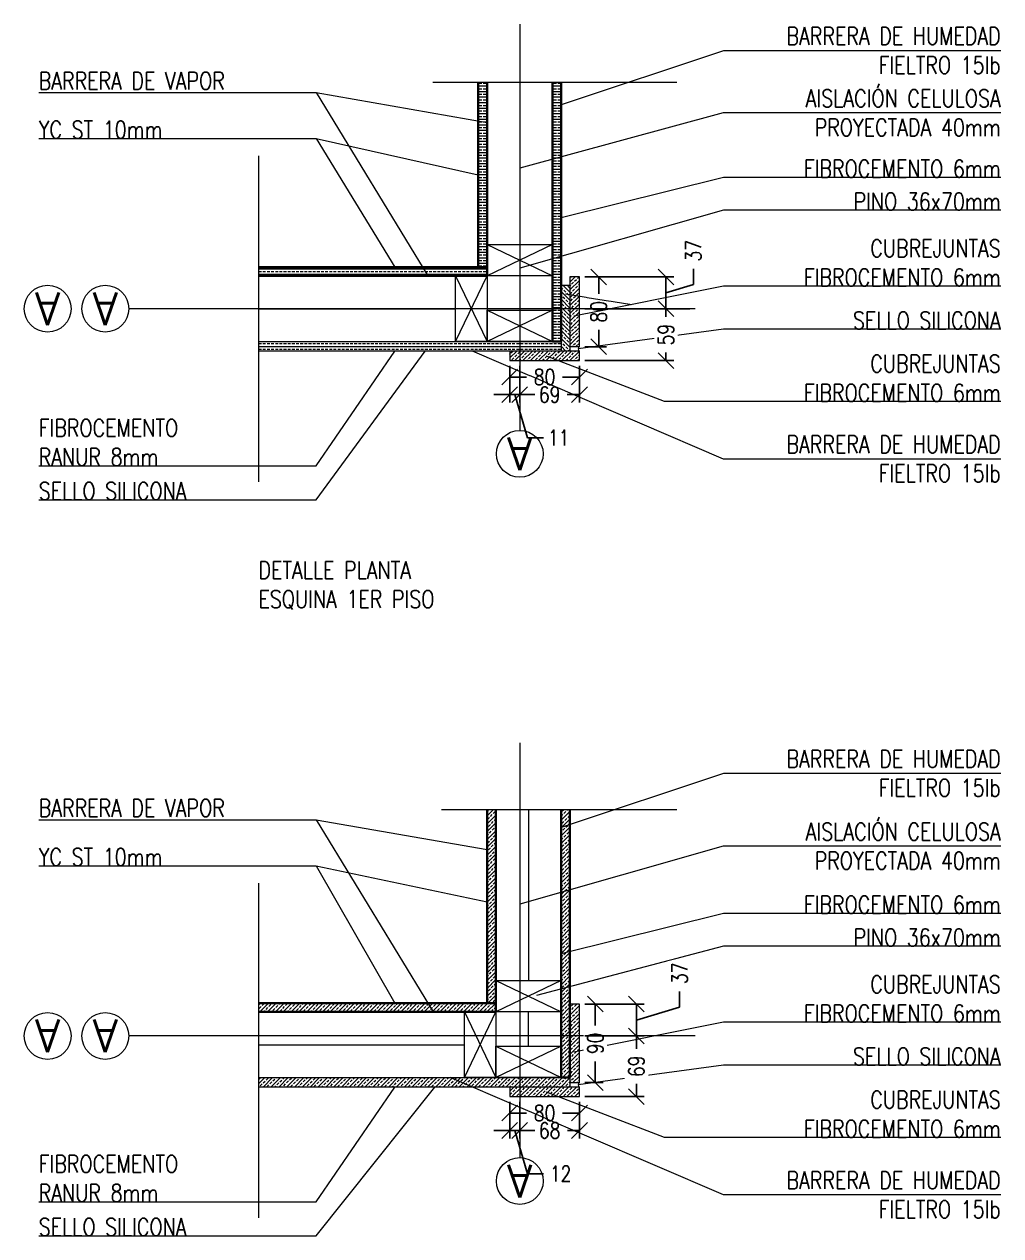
# Model space of a CAD drawing. Header units: metres. Extents: x -2 to 612, y -64 to 156.
# Drawn here: x 503.528 to 504.647, y 1.8 to 3.189 of the extents above; entities that cross this region are included whole.
import ezdxf
from ezdxf.enums import TextEntityAlignment as Align

# ---------------------------------------------------------------- set-up
doc = ezdxf.new("R2010")
doc.units = ezdxf.units.M
doc.header["$LTSCALE"] = 5
doc.header["$MEASUREMENT"] = 0
doc.layers.get('0').update_dxf_attribs({"color": 30})
doc.layers.get('DEFPOINTS').update_dxf_attribs({"color": 210})
doc.layers.add('_AUX', color=210, linetype='Continuous', lineweight=18, plot=False)
for name, color, linetype, lineweight in [('A-ANNO-DIMS', 3, 'Continuous', 18), ('A-ANNO-SYMB', 3, 'Continuous', 18), ('A-ANNO-TEXT', 3, 'Continuous', 18), ('A-DETL-MBND', 3, 'Continuous', 18), ('A-DETL-PATT', 8, 'Continuous', 18), ('A-SECT-MCUT', 7, 'Continuous', 35), ('A-WALL-PATT', 8, 'Continuous', 18), ('A-WALL-STUD', 3, 'Continuous', 18)]:
    doc.layers.add(name, color=color, linetype=linetype, lineweight=lineweight)
doc.styles.add('E-ROMANS', font='romans.shx', dxfattribs={"width": 0.8})
doc.dimstyles.new('E-0010_TICK_18', dxfattribs={"dimscale": 0.001, "dimtxt": 18, "dimasz": 18, "dimexe": 9, "dimexo": 6, "dimgap": 9, "dimtad": 0, "dimdec": 0, "dimlfac": 1000, "dimzin": 0, "dimdsep": 46, "dimtxsty": 'E-ROMANS', "dimblk": 'OBLIQUE', "dimcen": 9, "dimclrd": 256, "dimclre": 256, "dimclrt": 256, "dimadec": 0, "dimazin": 0, "dimtfac": 1, "dimtdec": 0, "dimtmove": 1, "dimatfit": 3, "dimldrblk": 'OPEN90', "dimfxl": 1, "dimtfill": 1, "dimtolj": 1, "dimtzin": 0, "dimarcsym": 0})
pattern_1 = [(45, (0, 0), (-0.00449012806, 0.00449012806), []), (45, (-0.002245, 0.002245), (-0.00449012806, 0.00449012806), [0.003175, -0.0015875])]
pattern_2 = [(45, (0, 0.057912), (-0.00449012806, 0.00449012806), []), (45, (-0.002245, 0.060157), (-0.00449012806, 0.00449012806), [0.003175, -0.0015875])]

# ---------------------------------------------------------------- blocks, each defined once
blk = doc.blocks.new('_Oblique')
at = {"color": 0, "linetype": 'ByBlock', "lineweight": -2}
blk.add_line((-0.5, -0.5), (0.5, 0.5), dxfattribs=at)
blk = doc.blocks.new('*D1346')
at = {"layer": 'A-ANNO-DIMS', "lineweight": -2, "transparency": 16777216}
for p, q in [((504.0839, 2.797), (504.0839, 2.7752)), ((504.1639, 2.797), (504.1639, 2.7752)), ((504.0839, 2.7842), (504.1033, 2.7842)), ((504.1639, 2.7842), (504.1446, 2.7842))]:
    blk.add_line(p, q, dxfattribs=at)
at = {"layer": 'DEFPOINTS', "color": 0, "transparency": 16777216}
for p in [(504.0839, 2.803), (504.1639, 2.803), (504.1639, 2.7842)]:
    blk.add_point(p, dxfattribs=at)
at = {"layer": 'A-ANNO-DIMS', "lineweight": -2, "transparency": 16777216, "xscale": 0.018, "yscale": 0.018, "zscale": 0.018, "rotation": 180}
blk.add_blockref('_Oblique', (504.0839, 2.7842), dxfattribs=at)
at = {"layer": 'A-ANNO-DIMS', "lineweight": -2, "transparency": 16777216, "xscale": 0.018, "yscale": 0.018, "zscale": 0.018}
blk.add_blockref('_Oblique', (504.1639, 2.7842), dxfattribs=at)
at = {"layer": 'A-ANNO-DIMS', "transparency": 16777216, "insert": (504.1239, 2.7842), "char_height": 0.018, "attachment_point": 5, "style": 'E-ROMANS', "bg_fill": 3, "box_fill_scale": 1.25, "bg_fill_color": 256, "bg_fill_true_color": 13158600, "bg_fill_transparency": 0}
blk.add_mtext('\\A1;80', dxfattribs=at)
blk = doc.blocks.new('_Open90')
at = {"color": 0, "linetype": 'ByBlock', "lineweight": -2}
for p, q in [((0, 0), (-1, 0)), ((-0.5, 0.5), (0, 0)), ((0, 0), (-0.5, -0.5))]:
    blk.add_line(p, q, dxfattribs=at)
blk = doc.blocks.new('*D1347')
at = {"layer": 'A-ANNO-DIMS', "lineweight": -2, "transparency": 16777216}
for p, q in [((504.1699, 2.899), (504.1949, 2.899)), ((504.1859, 2.899), (504.1859, 2.8797)), ((504.1859, 2.819), (504.1859, 2.8384)), ((504.1699, 2.819), (504.1949, 2.819))]:
    blk.add_line(p, q, dxfattribs=at)
at = {"layer": 'DEFPOINTS', "color": 0, "transparency": 16777216}
for p in [(504.1639, 2.899), (504.1859, 2.899), (504.1639, 2.819)]:
    blk.add_point(p, dxfattribs=at)
at = {"layer": 'A-ANNO-DIMS', "lineweight": -2, "transparency": 16777216, "xscale": 0.018, "yscale": 0.018, "zscale": 0.018}
for p, rotation in [((504.1859, 2.899), 90), ((504.1859, 2.819), 270)]:
    blk.add_blockref('_Oblique', p, dxfattribs=dict(at, rotation=rotation))
at = {"layer": 'A-ANNO-DIMS', "transparency": 16777216, "insert": (504.1859, 2.859), "char_height": 0.018, "attachment_point": 5, "rotation": 90, "style": 'E-ROMANS', "bg_fill": 3, "box_fill_scale": 1.25, "bg_fill_color": 256, "bg_fill_true_color": 13158600, "bg_fill_transparency": 0}
blk.add_mtext('\\A1;80', dxfattribs=at)
blk = doc.blocks.new('*D765')
at = {"layer": 'A-ANNO-DIMS', "lineweight": -2, "transparency": 16777216}
for p, q in [((504.2945, 2.8902), (504.2945, 2.9082)), ((504.1699, 2.899), (504.272, 2.899)), ((504.263, 2.8625), (504.263, 2.899)), ((504.263, 2.8808), (504.2945, 2.8902)), ((504.2904, 2.8625), (504.254, 2.8625))]:
    blk.add_line(p, q, dxfattribs=at)
at = {"layer": 'DEFPOINTS', "color": 0, "transparency": 16777216}
for p in [(504.1639, 2.899), (504.263, 2.899), (504.2964, 2.8625)]:
    blk.add_point(p, dxfattribs=at)
at = {"layer": 'A-ANNO-DIMS', "lineweight": -2, "transparency": 16777216, "xscale": 0.018, "yscale": 0.018, "zscale": 0.018}
for p, rotation in [((504.263, 2.899), 90), ((504.263, 2.8625), 270)]:
    blk.add_blockref('_Oblique', p, dxfattribs=dict(at, rotation=rotation))
at = {"layer": 'A-ANNO-DIMS', "transparency": 16777216, "insert": (504.2945, 2.9289), "char_height": 0.018, "attachment_point": 5, "rotation": 90, "style": 'E-ROMANS', "bg_fill": 3, "box_fill_scale": 1.25, "bg_fill_color": 256, "bg_fill_true_color": 13158600, "bg_fill_transparency": 0}
blk.add_mtext('\\A1;37', dxfattribs=at)
blk = doc.blocks.new('*D766')
at = {"layer": 'A-ANNO-DIMS', "lineweight": -2, "transparency": 16777216}
for p, q in [((504.1699, 2.8625), (504.272, 2.8625)), ((504.263, 2.8625), (504.263, 2.8531)), ((504.263, 2.803), (504.263, 2.8125)), ((504.1699, 2.803), (504.272, 2.803))]:
    blk.add_line(p, q, dxfattribs=at)
at = {"layer": 'DEFPOINTS', "color": 0, "transparency": 16777216}
for p in [(504.1639, 2.8625), (504.1639, 2.803), (504.263, 2.803)]:
    blk.add_point(p, dxfattribs=at)
at = {"layer": 'A-ANNO-DIMS', "lineweight": -2, "transparency": 16777216, "xscale": 0.018, "yscale": 0.018, "zscale": 0.018}
for p, rotation in [((504.263, 2.8625), 90), ((504.263, 2.803), 270)]:
    blk.add_blockref('_Oblique', p, dxfattribs=dict(at, rotation=rotation))
at = {"layer": 'A-ANNO-DIMS', "transparency": 16777216, "insert": (504.263, 2.8328), "char_height": 0.018, "attachment_point": 5, "rotation": 90, "style": 'E-ROMANS', "bg_fill": 3, "box_fill_scale": 1.25, "bg_fill_color": 256, "bg_fill_true_color": 13158600, "bg_fill_transparency": 0}
blk.add_mtext('\\A1;59', dxfattribs=at)
blk = doc.blocks.new('*D1348')
at = {"layer": 'A-ANNO-DIMS', "lineweight": -2, "transparency": 16777216}
for p, q in [((504.2787, 2.0622), (504.2787, 2.0802)), ((504.1699, 2.0656), (504.2382, 2.0656)), ((504.2292, 2.0291), (504.2292, 2.0656)), ((504.2292, 2.0473), (504.2787, 2.0622)), ((504.1699, 2.0291), (504.2382, 2.0291))]:
    blk.add_line(p, q, dxfattribs=at)
at = {"layer": 'DEFPOINTS', "color": 0, "transparency": 16777216}
for p in [(504.1639, 2.0656), (504.2292, 2.0656), (504.1639, 2.0291)]:
    blk.add_point(p, dxfattribs=at)
at = {"layer": 'A-ANNO-DIMS', "lineweight": -2, "transparency": 16777216, "xscale": 0.018, "yscale": 0.018, "zscale": 0.018}
for p, rotation in [((504.2292, 2.0656), 90), ((504.2292, 2.0291), 270)]:
    blk.add_blockref('_Oblique', p, dxfattribs=dict(at, rotation=rotation))
at = {"layer": 'A-ANNO-DIMS', "transparency": 16777216, "insert": (504.2787, 2.1008), "char_height": 0.018, "attachment_point": 5, "rotation": 90, "style": 'E-ROMANS', "bg_fill": 3, "box_fill_scale": 1.25, "bg_fill_color": 256, "bg_fill_true_color": 13158600, "bg_fill_transparency": 0}
blk.add_mtext('\\A1;37', dxfattribs=at)
blk = doc.blocks.new('*D1349')
at = {"layer": 'A-ANNO-DIMS', "lineweight": -2, "transparency": 16777216}
for p, q in [((504.1699, 2.0656), (504.191, 2.0656)), ((504.182, 2.0656), (504.182, 2.0412)), ((504.182, 1.9756), (504.182, 1.9999)), ((504.1699, 1.9756), (504.191, 1.9756))]:
    blk.add_line(p, q, dxfattribs=at)
at = {"layer": 'DEFPOINTS', "color": 0, "transparency": 16777216}
for p in [(504.1639, 2.0656), (504.1639, 1.9756), (504.182, 1.9756)]:
    blk.add_point(p, dxfattribs=at)
at = {"layer": 'A-ANNO-DIMS', "lineweight": -2, "transparency": 16777216, "xscale": 0.018, "yscale": 0.018, "zscale": 0.018}
for p, rotation in [((504.182, 2.0656), 90), ((504.182, 1.9756), 270)]:
    blk.add_blockref('_Oblique', p, dxfattribs=dict(at, rotation=rotation))
at = {"layer": 'A-ANNO-DIMS', "transparency": 16777216, "insert": (504.182, 2.0206), "char_height": 0.018, "attachment_point": 5, "rotation": 90, "style": 'E-ROMANS', "bg_fill": 3, "box_fill_scale": 1.25, "bg_fill_color": 256, "bg_fill_true_color": 13158600, "bg_fill_transparency": 0}
blk.add_mtext('\\A1;90', dxfattribs=at)
blk = doc.blocks.new('*D1350')
at = {"layer": 'A-ANNO-DIMS', "lineweight": -2, "transparency": 16777216}
for p, q in [((504.1699, 2.0291), (504.2382, 2.0291)), ((504.2292, 2.0291), (504.2292, 2.0143)), ((504.2292, 1.9596), (504.2292, 1.9743)), ((504.1699, 1.9596), (504.2382, 1.9596))]:
    blk.add_line(p, q, dxfattribs=at)
at = {"layer": 'DEFPOINTS', "color": 0, "transparency": 16777216}
for p in [(504.1639, 2.0291), (504.1639, 1.9596), (504.2292, 1.9596)]:
    blk.add_point(p, dxfattribs=at)
at = {"layer": 'A-ANNO-DIMS', "lineweight": -2, "transparency": 16777216, "xscale": 0.018, "yscale": 0.018, "zscale": 0.018}
for p, rotation in [((504.2292, 2.0291), 90), ((504.2292, 1.9596), 270)]:
    blk.add_blockref('_Oblique', p, dxfattribs=dict(at, rotation=rotation))
at = {"layer": 'A-ANNO-DIMS', "transparency": 16777216, "insert": (504.2292, 1.9943), "char_height": 0.018, "attachment_point": 5, "rotation": 90, "style": 'E-ROMANS', "bg_fill": 3, "box_fill_scale": 1.25, "bg_fill_color": 256, "bg_fill_true_color": 13158600, "bg_fill_transparency": 0}
blk.add_mtext('\\A1;69', dxfattribs=at)
blk = doc.blocks.new('*D1351')
at = {"layer": 'A-ANNO-DIMS', "lineweight": -2, "transparency": 16777216}
for p, q in [((504.0839, 1.9536), (504.0839, 1.9317)), ((504.1639, 1.9536), (504.1639, 1.9317)), ((504.0839, 1.9407), (504.1033, 1.9407)), ((504.1639, 1.9407), (504.1446, 1.9407))]:
    blk.add_line(p, q, dxfattribs=at)
at = {"layer": 'DEFPOINTS', "color": 0, "transparency": 16777216}
for p in [(504.0839, 1.9596), (504.1639, 1.9596), (504.1639, 1.9407)]:
    blk.add_point(p, dxfattribs=at)
at = {"layer": 'A-ANNO-DIMS', "lineweight": -2, "transparency": 16777216, "xscale": 0.018, "yscale": 0.018, "zscale": 0.018, "rotation": 180}
blk.add_blockref('_Oblique', (504.0839, 1.9407), dxfattribs=at)
at = {"layer": 'A-ANNO-DIMS', "lineweight": -2, "transparency": 16777216, "xscale": 0.018, "yscale": 0.018, "zscale": 0.018}
blk.add_blockref('_Oblique', (504.1639, 1.9407), dxfattribs=at)
at = {"layer": 'A-ANNO-DIMS', "transparency": 16777216, "insert": (504.1239, 1.9407), "char_height": 0.018, "attachment_point": 5, "style": 'E-ROMANS', "bg_fill": 3, "box_fill_scale": 1.25, "bg_fill_color": 256, "bg_fill_true_color": 13158600, "bg_fill_transparency": 0}
blk.add_mtext('\\A1;80', dxfattribs=at)
blk = doc.blocks.new('*D767')
at = {"layer": 'A-ANNO-DIMS', "lineweight": -2, "transparency": 16777216}
for p, q in [((504.0839, 1.9536), (504.0839, 1.9117)), ((504.0954, 1.9536), (504.0954, 1.9117)), ((504.0839, 1.9207), (504.0659, 1.9207)), ((504.0839, 1.9207), (504.0954, 1.9207)), ((504.0839, 1.9207), (504.0954, 1.9207)), ((504.0897, 1.9207), (504.1045, 1.8712)), ((504.0954, 1.9207), (504.1134, 1.9207)), ((504.1045, 1.8712), (504.1225, 1.8712))]:
    blk.add_line(p, q, dxfattribs=at)
at = {"layer": 'DEFPOINTS', "color": 0, "transparency": 16777216}
for p in [(504.0839, 1.9596), (504.0954, 1.9596), (504.0954, 1.9207)]:
    blk.add_point(p, dxfattribs=at)
at = {"layer": 'A-ANNO-DIMS', "lineweight": -2, "transparency": 16777216, "xscale": 0.018, "yscale": 0.018, "zscale": 0.018}
blk.add_blockref('_Oblique', (504.0839, 1.9207), dxfattribs=at)
at = {"layer": 'A-ANNO-DIMS', "lineweight": -2, "transparency": 16777216, "xscale": 0.018, "yscale": 0.018, "zscale": 0.018, "rotation": 180}
blk.add_blockref('_Oblique', (504.0954, 1.9207), dxfattribs=at)
at = {"layer": 'A-ANNO-DIMS', "transparency": 16777216, "insert": (504.1422, 1.8712), "char_height": 0.018, "attachment_point": 5, "style": 'E-ROMANS', "bg_fill": 3, "box_fill_scale": 1.25, "bg_fill_color": 256, "bg_fill_true_color": 13158600, "bg_fill_transparency": 0}
blk.add_mtext('\\A1;12', dxfattribs=at)
blk = doc.blocks.new('*D768')
at = {"layer": 'A-ANNO-DIMS', "lineweight": -2, "transparency": 16777216}
for p, q in [((504.0954, 1.9536), (504.0954, 1.9117)), ((504.1639, 1.9536), (504.1639, 1.9117)), ((504.0954, 1.9207), (504.1094, 1.9207)), ((504.1639, 1.9207), (504.15, 1.9207))]:
    blk.add_line(p, q, dxfattribs=at)
at = {"layer": 'DEFPOINTS', "color": 0, "transparency": 16777216}
for p in [(504.0954, 1.9596), (504.1639, 1.9596), (504.1639, 1.9207)]:
    blk.add_point(p, dxfattribs=at)
at = {"layer": 'A-ANNO-DIMS', "lineweight": -2, "transparency": 16777216, "xscale": 0.018, "yscale": 0.018, "zscale": 0.018, "rotation": 180}
blk.add_blockref('_Oblique', (504.0954, 1.9207), dxfattribs=at)
at = {"layer": 'A-ANNO-DIMS', "lineweight": -2, "transparency": 16777216, "xscale": 0.018, "yscale": 0.018, "zscale": 0.018}
blk.add_blockref('_Oblique', (504.1639, 1.9207), dxfattribs=at)
at = {"layer": 'A-ANNO-DIMS', "transparency": 16777216, "insert": (504.1297, 1.9207), "char_height": 0.018, "attachment_point": 5, "style": 'E-ROMANS', "bg_fill": 3, "box_fill_scale": 1.25, "bg_fill_color": 256, "bg_fill_true_color": 13158600, "bg_fill_transparency": 0}
blk.add_mtext('\\A1;68', dxfattribs=at)
blk = doc.blocks.new('*D769')
at = {"layer": 'A-ANNO-DIMS', "lineweight": -2, "transparency": 16777216}
for p, q in [((504.0839, 2.797), (504.0839, 2.7551)), ((504.0954, 2.797), (504.0954, 2.7551)), ((504.0839, 2.7641), (504.0659, 2.7641)), ((504.0839, 2.7641), (504.0954, 2.7641)), ((504.0839, 2.7641), (504.0954, 2.7641)), ((504.0897, 2.7641), (504.1045, 2.7146)), ((504.0954, 2.7641), (504.1134, 2.7641)), ((504.1045, 2.7146), (504.1225, 2.7146))]:
    blk.add_line(p, q, dxfattribs=at)
at = {"layer": 'DEFPOINTS', "color": 0, "transparency": 16777216}
for p in [(504.0839, 2.803), (504.0954, 2.803), (504.0954, 2.7641)]:
    blk.add_point(p, dxfattribs=at)
at = {"layer": 'A-ANNO-DIMS', "lineweight": -2, "transparency": 16777216, "xscale": 0.018, "yscale": 0.018, "zscale": 0.018}
blk.add_blockref('_Oblique', (504.0839, 2.7641), dxfattribs=at)
at = {"layer": 'A-ANNO-DIMS', "lineweight": -2, "transparency": 16777216, "xscale": 0.018, "yscale": 0.018, "zscale": 0.018, "rotation": 180}
blk.add_blockref('_Oblique', (504.0954, 2.7641), dxfattribs=at)
at = {"layer": 'A-ANNO-DIMS', "transparency": 16777216, "insert": (504.1401, 2.7146), "char_height": 0.018, "attachment_point": 5, "style": 'E-ROMANS', "bg_fill": 3, "box_fill_scale": 1.25, "bg_fill_color": 256, "bg_fill_true_color": 13158600, "bg_fill_transparency": 0}
blk.add_mtext('\\A1;11', dxfattribs=at)
blk = doc.blocks.new('*D770')
at = {"layer": 'A-ANNO-DIMS', "lineweight": -2, "transparency": 16777216}
for p, q in [((504.0954, 2.797), (504.0954, 2.7551)), ((504.1639, 2.797), (504.1639, 2.7551)), ((504.0954, 2.7641), (504.1097, 2.7641)), ((504.1639, 2.7641), (504.1497, 2.7641))]:
    blk.add_line(p, q, dxfattribs=at)
at = {"layer": 'DEFPOINTS', "color": 0, "transparency": 16777216}
for p in [(504.0954, 2.803), (504.1639, 2.803), (504.1639, 2.7641)]:
    blk.add_point(p, dxfattribs=at)
at = {"layer": 'A-ANNO-DIMS', "lineweight": -2, "transparency": 16777216, "xscale": 0.018, "yscale": 0.018, "zscale": 0.018, "rotation": 180}
blk.add_blockref('_Oblique', (504.0954, 2.7641), dxfattribs=at)
at = {"layer": 'A-ANNO-DIMS', "lineweight": -2, "transparency": 16777216, "xscale": 0.018, "yscale": 0.018, "zscale": 0.018}
blk.add_blockref('_Oblique', (504.1639, 2.7641), dxfattribs=at)
at = {"layer": 'A-ANNO-DIMS', "transparency": 16777216, "insert": (504.1297, 2.7641), "char_height": 0.018, "attachment_point": 5, "style": 'E-ROMANS', "bg_fill": 3, "box_fill_scale": 1.25, "bg_fill_color": 256, "bg_fill_true_color": 13158600, "bg_fill_transparency": 0}
blk.add_mtext('\\A1;69', dxfattribs=at)

msp = doc.modelspace()

# ---------------------------------------------------------------- hatches: boundary and pattern name
at = {"layer": 'A-DETL-PATT'}
h = msp.add_hatch(dxfattribs=at)
h.set_pattern_fill('BRASS', color=256, scale=0.001, style=0)
h.set_pattern_definition([(360, (0, 0), (1e-17, 0.00635), []), (360, (0, 0.003175), (1e-17, 0.00635), [0.003175, -0.0015875])])
h.paths.add_polyline_path([(504.14295, 3.12211), (504.13295, 3.12211), (504.13295, 2.86253), (504.14295, 2.86253), (504.14295, 2.91403)])
h.paths.add_polyline_path([(504.14295, 2.86253), (504.13295, 2.86253), (504.13295, 2.82503), (504.14295, 2.82503)])
h.paths.add_polyline_path([(504.05795, 3.12211), (504.04795, 3.12211), (504.04795, 2.91004), (504.05795, 2.91004)])
h.paths.add_polyline_path([(504.05795, 2.91004), (503.79604, 2.91004), (503.79604, 2.90004), (504.00795, 2.90004), (504.00795, 2.90004), (504.05795, 2.90004)])
h.paths.add_polyline_path([(504.09545, 2.82503), (504.05795, 2.82503), (503.79604, 2.82503), (503.79604, 2.81403), (504.09545, 2.81403)])
h.paths.add_polyline_path([(504.14295, 2.82503), (504.09545, 2.82503), (504.09545, 2.81403), (504.14295, 2.81403)])
h = msp.add_hatch(dxfattribs=at)
h.set_pattern_fill('BRASS', color=256, scale=0.001, angle=135, style=0)
h.set_pattern_definition([(135, (0, 0), (-0.00449012806, -0.00449012806), []), (135, (-0.002245, -0.002245), (-0.00449012806, -0.00449012806), [0.003175, -0.0015875])])
h.paths.add_polyline_path([(504.15295, 2.88903), (504.14295, 2.88903), (504.14295, 2.86253), (504.15295, 2.86253)])
h.paths.add_polyline_path([(504.15295, 2.86253), (504.14295, 2.86253), (504.14295, 2.82503), (504.14295, 2.81403), (504.15295, 2.81403), (504.15295, 2.81903)])
h = msp.add_hatch(dxfattribs=at)
h.set_pattern_fill('BRASS', color=256, scale=0.001, angle=45, style=0)
h.set_pattern_definition(pattern_1)
h.paths.add_polyline_path([(504.16395, 2.89903), (504.15295, 2.89903), (504.15295, 2.86753), (504.16395, 2.86753)])
h.paths.add_polyline_path([(504.16395, 2.86753), (504.15295, 2.86753), (504.15295, 2.81903), (504.16395, 2.81903)])
h = msp.add_hatch(dxfattribs=at)
h.set_pattern_fill('BRASS', color=256, scale=0.001, angle=45, style=0)
h.set_pattern_definition(pattern_1)
h.paths.add_polyline_path([(504.16395, 2.81403), (504.15295, 2.81403), (504.09545, 2.81403), (504.09545, 2.80303), (504.16395, 2.80303)])
h.paths.add_polyline_path([(504.09545, 2.81403), (504.08395, 2.81403), (504.08395, 2.80303), (504.09545, 2.80303)])
h = msp.add_hatch(dxfattribs=at)
h.set_pattern_fill('BRASS', color=256, scale=0.001, angle=45, style=0)
h.set_pattern_definition(pattern_2)
h.paths.add_polyline_path([(504.06795, 2.28864), (504.05795, 2.28864), (504.05795, 2.06657), (504.06795, 2.06657)])
h.paths.add_polyline_path([(504.06795, 2.06657), (503.79604, 2.06657), (503.79604, 2.05657), (504.01795, 2.05657), (504.01795, 2.05657), (504.06795, 2.05657)])
h = msp.add_hatch(dxfattribs=at)
h.set_pattern_fill('BRASS', color=256, scale=0.001, angle=45, style=0)
h.set_pattern_definition(pattern_2)
h.paths.add_polyline_path([(504.15295, 2.28864), (504.14295, 2.28864), (504.14295, 2.02906), (504.15295, 2.02906), (504.15295, 2.06556)])
h.paths.add_polyline_path([(504.15295, 2.02906), (504.14295, 2.02906), (504.14295, 1.98156), (504.15295, 1.98156)])
h = msp.add_hatch(dxfattribs=at)
h.set_pattern_fill('BRASS', color=256, scale=0.001, angle=45, style=0)
h.set_pattern_definition(pattern_2)
h.paths.add_polyline_path([(504.16395, 2.02906), (504.15295, 2.02906), (504.15295, 1.97556), (504.16395, 1.97556)])
h.paths.add_polyline_path([(504.16395, 2.06556), (504.15295, 2.06556), (504.15295, 2.02906), (504.16395, 2.02906)])
h = msp.add_hatch(dxfattribs=at)
h.set_pattern_fill('BRASS', color=256, scale=0.001, angle=45, style=0)
h.set_pattern_definition(pattern_2)
h.paths.add_polyline_path([(504.15295, 1.98156), (504.09545, 1.98156), (504.09545, 1.97056), (504.15295, 1.97056)])
h.paths.add_polyline_path([(504.09545, 1.98156), (504.06795, 1.98156), (503.79604, 1.98156), (503.79604, 1.97056), (504.09545, 1.97056)])
h = msp.add_hatch(dxfattribs=at)
h.set_pattern_fill('BRASS', color=256, scale=0.001, angle=45, style=0)
h.set_pattern_definition(pattern_2)
h.paths.add_polyline_path([(504.16395, 1.97056), (504.09545, 1.97056), (504.09545, 1.95956), (504.16395, 1.95956)])
h.paths.add_polyline_path([(504.09545, 1.97056), (504.08395, 1.97056), (504.08395, 1.95956), (504.09545, 1.95956)])

# ---------------------------------------------------------------- linework, layer by layer
at = {"layer": '_AUX'}
for points in [[(503.99574, 3.12211), (504.27533, 3.12211)], [(503.79604, 3.03758), (503.79604, 2.66422)], [(504.00574, 2.28864), (504.27533, 2.28864)], [(503.79604, 2.20411), (503.79604, 1.82075)]]:
    msp.add_lwpolyline(points, dxfattribs=at)
at = {"layer": 'A-ANNO-SYMB', "ltscale": 10}
for p, q in [((504.09545, 3.18855), (504.09545, 2.72306)), ((504.29643, 2.86253), (503.64725, 2.86253)), ((504.09545, 2.36484), (504.09545, 1.88959)), ((504.29643, 2.02906), (503.64725, 2.02906))]:
    msp.add_line(p, q, dxfattribs=at)
at = {"layer": 'A-ANNO-SYMB'}
for centre in [(503.55439, 2.86253), (503.62044, 2.86253), (503.55439, 2.02906), (503.62044, 2.02906)]:
    msp.add_circle(centre, 0.02682, dxfattribs=at)
at = {"layer": 'A-ANNO-TEXT'}
for p, q in [((504.32876, 3.15818), (504.14295, 3.09628)), ((503.86214, 3.11021), (503.99022, 2.90004)), ((504.3286, 3.08696), (504.09545, 3.02357)), ((503.86214, 3.05767), (504.04795, 3.01607)), ((504.32876, 2.97536), (504.09545, 2.90899)), ((504.32876, 2.32985), (504.14295, 2.26795)), ((503.86214, 2.27674), (503.99631, 2.05657)), ((504.3286, 2.24658), (504.09545, 2.1801)), ((503.86214, 2.2242), (504.05795, 2.1826))]:
    msp.add_line(p, q, dxfattribs=at)
for points in [[(504.64668, 3.15818), (504.32876, 3.15818)], [(503.54421, 3.11021), (503.86214, 3.11021), (504.05795, 3.07608)], [(504.64668, 3.08696), (504.3286, 3.08696)], [(503.54421, 3.05767), (503.86214, 3.05767), (503.9521, 2.91004)], [(504.64668, 3.01298), (504.32876, 3.01298), (504.14295, 2.96682)], [(504.64668, 2.97536), (504.32876, 2.97536)], [(503.54421, 2.68257), (503.86214, 2.68257), (503.9521, 2.81403)], [(503.54421, 2.64355), (503.86214, 2.64355), (503.98691, 2.81403)], [(504.64668, 2.69028), (504.32876, 2.69028)], [(504.64668, 2.32985), (504.32876, 2.32985)], [(503.54421, 2.27674), (503.86214, 2.27674), (504.05795, 2.24261)], [(504.64668, 2.24658), (504.3286, 2.24658)], [(503.54421, 2.2242), (503.86214, 2.2242), (503.9521, 2.06657)], [(504.64668, 2.16951), (504.32876, 2.16951), (504.14295, 2.12335)], [(504.64668, 2.13189), (504.32876, 2.13189)], [(504.64668, 2.04491), (504.32876, 2.04491), (504.15731, 2.01056)], [(504.64668, 1.99562), (504.32876, 1.99562), (504.16236, 1.97306)], [(503.54421, 1.8391), (503.86214, 1.8391), (503.9521, 1.97056)], [(503.54421, 1.80008), (503.86214, 1.80008), (503.99826, 1.97056)], [(504.64668, 1.91271), (504.2615, 1.91271), (504.12624, 1.96471)], [(504.64668, 1.84681), (504.32876, 1.84681)]]:
    msp.add_lwpolyline(points, dxfattribs=at)
at = {"layer": 'A-DETL-MBND'}
for p, q in [((504.15295, 2.88903), (504.14295, 2.88903)), ((504.15295, 2.81903), (504.15295, 2.81403))]:
    msp.add_line(p, q, dxfattribs=at)
for points in [[(504.16395, 2.89903), (504.15295, 2.89903), (504.15295, 2.81903), (504.16395, 2.81903)], [(504.16395, 2.80303), (504.16395, 2.81403), (504.08395, 2.81403), (504.08395, 2.80303)], [(504.16395, 2.06556), (504.15295, 2.06556), (504.15295, 1.97556), (504.16395, 1.97556)], [(504.16395, 1.95956), (504.16395, 1.97056), (504.08395, 1.97056), (504.08395, 1.95956)]]:
    msp.add_lwpolyline(points, close=True, dxfattribs=at)
for points in [[(503.79604, 2.82503), (504.14295, 2.82503), (504.14295, 2.81403), (503.79604, 2.81403)], [(503.79604, 1.98156), (504.15295, 1.98156), (504.15295, 1.97056), (503.79604, 1.97056)]]:
    msp.add_lwpolyline(points, dxfattribs=at)
msp.add_arc((504.16512, 1.97306), 0.00276, 115.01833, 244.98167, dxfattribs=at)
at = {"layer": 'A-SECT-MCUT'}
for points in [[(504.05795, 3.12211), (504.05795, 2.91004), (504.04795, 2.91004), (504.04795, 3.12211)], [(504.14295, 3.12211), (504.14295, 2.82503), (504.13295, 2.82503), (504.13295, 3.12211)], [(503.79604, 2.91004), (504.05795, 2.91004), (504.05795, 2.90004), (503.79604, 2.90004)], [(504.06795, 2.28864), (504.06795, 2.06657), (504.05795, 2.06657), (504.05795, 2.28864)], [(504.15295, 2.28864), (504.15295, 1.98156), (504.14295, 1.98156), (504.14295, 2.28864)], [(503.79604, 2.06657), (504.06795, 2.06657), (504.06795, 2.05657), (503.79604, 2.05657)]]:
    msp.add_lwpolyline(points, dxfattribs=at)
at = {"layer": 'A-WALL-PATT', "ltscale": 0.1}
for p, q in [((504.09545, 3.12211), (504.09545, 2.93603)), ((504.09545, 2.90003), (504.09545, 2.86103)), ((503.79604, 2.86253), (504.02195, 2.86253)), ((504.10545, 2.28864), (504.10545, 2.09256)), ((504.10545, 2.01756), (504.10545, 2.05656)), ((503.79604, 2.01906), (504.03195, 2.01906))]:
    msp.add_line(p, q, dxfattribs=at)
at = {"layer": 'A-WALL-STUD'}
for p, q in [((504.05795, 2.93603), (504.13295, 2.90003)), ((504.13295, 2.93603), (504.05795, 2.90003)), ((504.02195, 2.82504), (504.05795, 2.90004)), ((504.02195, 2.90004), (504.05795, 2.82504)), ((504.05795, 2.86103), (504.13295, 2.82503)), ((504.13295, 2.86103), (504.05795, 2.82503)), ((504.06795, 2.09256), (504.14295, 2.05656)), ((504.14295, 2.09256), (504.06795, 2.05656)), ((504.03195, 1.98157), (504.06795, 2.05657)), ((504.03195, 2.05657), (504.06795, 1.98157)), ((504.06795, 2.01756), (504.14295, 1.98156)), ((504.14295, 2.01756), (504.06795, 1.98156))]:
    msp.add_line(p, q, dxfattribs=at)
for points in [[(504.05795, 2.93603), (504.13295, 2.93603), (504.13295, 2.90003), (504.05795, 2.90003)], [(504.02195, 2.82504), (504.02195, 2.90004), (504.05795, 2.90004), (504.05795, 2.82504)], [(504.05795, 2.86103), (504.13295, 2.86103), (504.13295, 2.82503), (504.05795, 2.82503)], [(504.06795, 2.09256), (504.14295, 2.09256), (504.14295, 2.05656), (504.06795, 2.05656)], [(504.03195, 1.98157), (504.03195, 2.05657), (504.06795, 2.05657), (504.06795, 1.98157)], [(504.06795, 2.01756), (504.14295, 2.01756), (504.14295, 1.98156), (504.06795, 1.98156)]]:
    msp.add_lwpolyline(points, close=True, dxfattribs=at)

# ---------------------------------------------------------------- texts
at = {"layer": 'A-ANNO-TEXT', "char_height": 0.02, "style": 'E-ROMANS'}
for s, insert, attachment_point in [('BARRERA DE HUMEDAD\\PFIELTRO 15lb', (504.64668, 3.13172), 9), ('BARRERA DE VAPOR', (503.54421, 3.11373), 7), ('AISLACIÓN CELULOSA\\PPROYECTADA 40mm', (504.64668, 3.08696), 6), ('YC ST 10mm', (503.54421, 3.05767), 7), ('FIBROCEMENTO 6mm', (504.64668, 3.01298), 9), ('PINO 36x70mm', (504.64668, 2.97536), 9), ('CUBREJUNTAS\\PFIBROCEMENTO 6mm', (504.64668, 2.88838), 9), ('SELLO SILICONA', (504.64668, 2.83909), 9), ('CUBREJUNTAS\\PFIBROCEMENTO 6mm', (504.64668, 2.75618), 9), ('FIBROCEMENTO \\PRANUR 8mm', (503.54421, 2.68257), 7), ('BARRERA DE HUMEDAD\\PFIELTRO 15lb', (504.64668, 2.66382), 9), ('SELLO SILICONA', (503.54421, 2.64355), 7), ('DETALLE PLANTA\\PESQUINA 1ER PISO', (503.79604, 2.54534), 4), ('BARRERA DE HUMEDAD\\PFIELTRO 15lb', (504.64668, 2.30339), 9), ('BARRERA DE VAPOR', (503.54421, 2.28027), 7), ('AISLACIÓN CELULOSA\\PPROYECTADA 40mm', (504.64668, 2.24658), 6), ('YC ST 10mm', (503.54421, 2.2242), 7), ('FIBROCEMENTO 6mm', (504.64668, 2.16951), 9), ('PINO 36x70mm', (504.64668, 2.13189), 9), ('CUBREJUNTAS\\PFIBROCEMENTO 6mm', (504.64668, 2.04491), 9), ('SELLO SILICONA', (504.64668, 1.99562), 9), ('CUBREJUNTAS\\PFIBROCEMENTO 6mm', (504.64668, 1.91271), 9), ('FIBROCEMENTO \\PRANUR 8mm', (503.54421, 1.8391), 7), ('BARRERA DE HUMEDAD\\PFIELTRO 15lb', (504.64668, 1.82035), 9), ('SELLO SILICONA', (503.54421, 1.80008), 7)]:
    msp.add_mtext(s, dxfattribs=dict(at, insert=insert, attachment_point=attachment_point))
at = {"layer": 'A-ANNO-TEXT', "style": 'E-ROMANS'}
for p in [(503.55439, 2.86253), (503.62044, 2.86253), (503.55439, 2.02906), (503.62044, 2.02906)]:
    msp.add_attdef('A', text='0.00', height=0.0375, rotation=180, dxfattribs=at).set_placement(p, align=Align.MIDDLE_CENTER)

# ---------------------------------------------------------------- next in the draw order: dimensions: what is measured, and where the dimension line sits
at = {"layer": 'A-ANNO-DIMS'}
for base, p1, p2, picture, middle in [((504.18593, 2.89903), (504.16395, 2.81903), (504.16395, 2.89903), '*D1347', (504.18593, 2.85903)), ((504.2291627, 2.0655633), (504.1639487, 2.029063), (504.1639487, 2.0655633), '*D1348', (504.2786627, 2.0891632))]:
    dim = msp.add_linear_dim(base=base, p1=p1, p2=p2, angle=90, dimstyle='E-0010_TICK_18', dxfattribs=at)
    dim.commit()
    dim.dimension.update_dxf_attribs({"geometry": picture, "text_midpoint": middle})
dim = msp.add_linear_dim(base=(504.16395, 2.78421), p1=(504.08395, 2.80303), p2=(504.16395, 2.80303), dimstyle='E-0010_TICK_18', dxfattribs=at)
dim.commit()
dim.dimension.update_dxf_attribs({"geometry": '*D1346', "text_midpoint": (504.12395, 2.78421)})

# ---------------------------------------------------------------- next in the draw order: linework, layer by layer
at = {"layer": 'A-ANNO-TEXT'}
for points in [[(504.64668, 2.88838), (504.32876, 2.88838), (504.15731, 2.85403)], [(504.14794, 2.87952), (504.22386, 2.86737)], [(504.64668, 2.83909), (504.32876, 2.83909), (504.16236, 2.81653)], [(504.64668, 2.75618), (504.2615, 2.75618), (504.12624, 2.80818)]]:
    msp.add_lwpolyline(points, dxfattribs=at)
at = {"layer": 'A-DETL-MBND'}
msp.add_arc((504.16512, 2.81653), 0.00276, 115.01833, 244.98167, dxfattribs=at)

# ---------------------------------------------------------------- next in the draw order: dimensions: what is measured, and where the dimension line sits
at = {"layer": 'A-ANNO-DIMS'}
dim = msp.add_linear_dim(base=(504.18197, 1.97556), p1=(504.16395, 2.06556), p2=(504.16395, 1.97556), angle=90, dimstyle='E-0010_TICK_18', dxfattribs=at)
dim.commit()
dim.dimension.update_dxf_attribs({"geometry": '*D1349', "text_midpoint": (504.18197, 2.02056)})

# ---------------------------------------------------------------- next in the draw order: linework, layer by layer
at = {"layer": 'A-ANNO-TEXT'}
msp.add_line((504.32876, 2.13189), (504.11462, 2.07528), dxfattribs=at)

# ---------------------------------------------------------------- next in the draw order: dimensions: what is measured, and where the dimension line sits
at = {"layer": 'A-ANNO-DIMS'}
for base, p1, p2, picture, middle in [((504.2629779, 2.899033), (504.2964258, 2.8625327), (504.1639487, 2.899033), '*D765', (504.2944779, 2.9172329)), ((504.2291627, 1.9595633), (504.1639487, 2.029063), (504.1639487, 1.9595633), '*D1350', (504.2291627, 1.9943132))]:
    dim = msp.add_linear_dim(base=base, p1=p1, p2=p2, angle=90, dimstyle='E-0010_TICK_18', dxfattribs=at)
    dim.commit()
    dim.dimension.update_dxf_attribs({"geometry": picture, "text_midpoint": middle})
dim = msp.add_linear_dim(base=(504.0954487389, 2.764121495), p1=(504.0839487389, 2.8030329857), p2=(504.0954487389, 2.8030329857), dimstyle='E-0010_TICK_18', dxfattribs=at)
dim.commit()
dim.dimension.update_dxf_attribs({"geometry": '*D769', "text_midpoint": (504.1315487389, 2.714621495)})

# ---------------------------------------------------------------- next in the draw order: linework, layer by layer
at = {"layer": 'A-ANNO-SYMB'}
msp.add_circle((504.09545, 2.69624), 0.02682, dxfattribs=at)

# ---------------------------------------------------------------- next in the draw order: texts
at = {"layer": 'A-ANNO-TEXT', "style": 'E-ROMANS'}
msp.add_attdef('A', text='0.00', height=0.0375, rotation=180, dxfattribs=at).set_placement((504.09545, 2.69624), align=Align.MIDDLE_CENTER)

# ---------------------------------------------------------------- next in the draw order: dimensions: what is measured, and where the dimension line sits
at = {"layer": 'A-ANNO-DIMS'}
dim = msp.add_linear_dim(base=(504.2629779, 2.803033), p1=(504.1639487, 2.8625327), p2=(504.1639487, 2.803033), angle=90, dimstyle='E-0010_TICK_18', dxfattribs=at)
dim.commit()
dim.dimension.update_dxf_attribs({"geometry": '*D766', "text_midpoint": (504.2629779, 2.8327829)})
dim = msp.add_linear_dim(base=(504.16395, 1.94068), p1=(504.08395, 1.95956), p2=(504.16395, 1.95956), dimstyle='E-0010_TICK_18', dxfattribs=at)
dim.commit()
dim.dimension.update_dxf_attribs({"geometry": '*D1351', "text_midpoint": (504.12395, 1.94068)})

# ---------------------------------------------------------------- next in the draw order: dimensions: what is measured, and where the dimension line sits
for base, p1, p2, picture, middle in [((504.1639487389, 2.764121495), (504.0954487389, 2.8030329857), (504.1639487389, 2.8030329857), '*D770', (504.1296987389, 2.764121495)), ((504.0954487389, 1.9206517968), (504.0839487389, 1.9595632876), (504.0954487389, 1.9595632876), '*D767', (504.1315487389, 1.8711517968))]:
    dim = msp.add_linear_dim(base=base, p1=p1, p2=p2, dimstyle='E-0010_TICK_18', dxfattribs=at)
    dim.commit()
    dim.dimension.update_dxf_attribs({"geometry": picture, "text_midpoint": middle})

# ---------------------------------------------------------------- next in the draw order: linework, layer by layer
at = {"layer": 'A-ANNO-SYMB'}
msp.add_circle((504.09545, 1.86277), 0.02682, dxfattribs=at)
at = {"layer": 'A-ANNO-TEXT'}
msp.add_line((504.32876, 2.69028), (504.04135, 2.81403), dxfattribs=at)

# ---------------------------------------------------------------- next in the draw order: texts
at = {"layer": 'A-ANNO-TEXT', "style": 'E-ROMANS'}
msp.add_attdef('A', text='0.00', height=0.0375, rotation=180, dxfattribs=at).set_placement((504.09545, 1.86277), align=Align.MIDDLE_CENTER)

# ---------------------------------------------------------------- next in the draw order: dimensions: what is measured, and where the dimension line sits
at = {"layer": 'A-ANNO-DIMS'}
dim = msp.add_linear_dim(base=(504.1639487389, 1.9206517968), p1=(504.0954487389, 1.9595632876), p2=(504.1639487389, 1.9595632876), dimstyle='E-0010_TICK_18', dxfattribs=at)
dim.commit()
dim.dimension.update_dxf_attribs({"geometry": '*D768', "text_midpoint": (504.1296987389, 1.9206517968)})

# ---------------------------------------------------------------- next in the draw order: linework, layer by layer
at = {"layer": 'A-ANNO-TEXT'}
msp.add_line((504.32876, 1.84681), (504.01581, 1.98156), dxfattribs=at)

doc.saveas('drawing.dxf')
